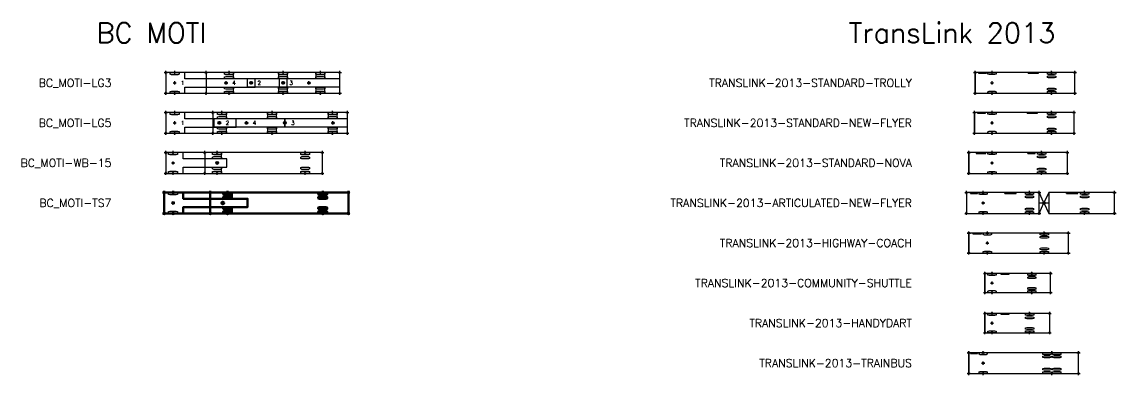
# Model space of a CAD drawing. Header units: metres. Extents: x -185 to 416, y -309 to 8.
# Drawn here: x 278.8 to 415.5, y -36.5 to 7.6 of the extents above; entities that cross this region are included whole.
import ezdxf
from ezdxf.enums import TextEntityAlignment as Align

# ---------------------------------------------------------------- set-up
doc = ezdxf.new("R2010")
doc.units = ezdxf.units.M
doc.header["$PDMODE"] = 34
doc.header["$PDSIZE"] = 0.2
doc.styles.get("Standard").update_dxf_attribs({"font": 'simplex.shx'})

# ---------------------------------------------------------------- blocks, each defined once
blk = doc.blocks.new('WheelLeftM1')
at = {"color": 7, "linetype": 'Continuous', "ltscale": 1.524, "flags": 128}
blk.add_lwpolyline([(-0.56, -0.23), (-0.56, -0.05), (-0.4, 0), (0.4, 0), (0.56, -0.05), (0.56, -0.23), (0.4, -0.28), (-0.4, -0.28)], close=True, dxfattribs=at)
blk = doc.blocks.new('WheelRightM1')
at = {"color": 7, "linetype": 'Continuous', "ltscale": 1.524, "flags": 128}
blk.add_lwpolyline([(-0.56, 0.05), (-0.56, 0.23), (-0.4, 0.28), (0.4, 0.28), (0.56, 0.23), (0.56, 0.05), (0.4, 0), (-0.4, 0)], close=True, dxfattribs=at)
blk = doc.blocks.new('BC_MOTI-LG3-Truck')
at = {"color": 7, "linetype": 'Continuous', "ltscale": 1.524}
blk.add_lwpolyline([(0, -1.3), (2.38, -1.3), (2.38, -0.52), (11.16, -0.52), (11.16, 0.52), (2.38, 0.52), (2.38, 1.3), (0, 1.3), (0, -1.3), (0, -1.3)], close=True, dxfattribs=at)
at = {"color": 7, "linetype": 'Continuous', "ltscale": 1.524, "flags": 128}
for points in [[(7.34, 1.07), (7.34, 1.25), (7.5, 1.3), (8.3, 1.3), (8.46, 1.25), (8.46, 1.07), (8.3, 1.02), (7.5, 1.02)], [(7.34, 0.57), (7.34, 0.74), (7.5, 0.8), (8.3, 0.8), (8.46, 0.74), (8.46, 0.57), (8.3, 0.52), (7.5, 0.52)], [(7.34, -0.74), (7.34, -0.57), (7.5, -0.52), (8.3, -0.52), (8.46, -0.57), (8.46, -0.74), (8.3, -0.8), (7.5, -0.8)], [(7.34, -1.25), (7.34, -1.07), (7.5, -1.02), (8.3, -1.02), (8.46, -1.07), (8.46, -1.25), (8.3, -1.3), (7.5, -1.3)]]:
    blk.add_lwpolyline(points, close=True, dxfattribs=at)
at = {"color": 7, "linetype": 'Continuous', "ltscale": 1.524}
for centre, radius in [((7.52, 0), 0.152), ((10.66, 0), 0.173)]:
    blk.add_circle(centre, radius, dxfattribs=at)
for p in [(0, 1.3), (1.1, 1.3), (1.1, 0), (7.9, 1.3), (10.66, 0), (0, -1.3), (1.1, -1.3), (7.9, -1.3)]:
    blk.add_point(p)
at = {"color": 1}
blk.add_point((7.52, 0), dxfattribs=at)
at = {"layer": 'Defpoints'}
blk.add_lwpolyline([(0, -1.3), (8.46, -1.3), (8.46, -0.52), (11.16, -0.52), (11.16, 0.52), (8.46, 0.52), (8.46, 1.3), (0, 1.3)], close=True, dxfattribs=at)
for name, p in [('WheelRightM1', (1.1, 1.02)), ('WheelLeftM1', (1.1, -1.02))]:
    blk.add_blockref(name, p)
blk.add_text('1', height=0.5).set_placement((2.1, 0), align=Align.MIDDLE)
at = {"flags": 9}
for tag, p in [('D0', (0.4, 0.57)), ('DG', (0.4, 0.23)), ('D', (0.4, -0.1)), ('DH', (0.4, -0.43)), ('L', (0.4, -0.77)), ('LA', (0.4, -1.1))]:
    blk.add_attdef(tag, p, '', height=0.2, dxfattribs=at)
blk = doc.blocks.new('BC_MOTI-LG3-Trailer1')
at = {"color": 7, "linetype": 'Continuous', "ltscale": 1.524}
blk.add_lwpolyline([(0, -0.5), (4.99, -0.5), (4.99, 0.5), (0, 0.5), (0, -0.5), (0, -0.5)], close=True, dxfattribs=at)
at = {"color": 7, "linetype": 'Continuous', "ltscale": 1.524, "flags": 128}
for points in [[(3.93, 1.07), (3.93, 1.25), (4.09, 1.3), (4.89, 1.3), (5.05, 1.25), (5.05, 1.07), (4.89, 1.02), (4.09, 1.02)], [(3.93, 0.57), (3.93, 0.74), (4.09, 0.8), (4.89, 0.8), (5.05, 0.74), (5.05, 0.57), (4.89, 0.52), (4.09, 0.52)], [(3.93, -0.74), (3.93, -0.57), (4.09, -0.52), (4.89, -0.52), (5.05, -0.57), (5.05, -0.74), (4.89, -0.8), (4.09, -0.8)], [(3.93, -1.25), (3.93, -1.07), (4.09, -1.02), (4.89, -1.02), (5.05, -1.07), (5.05, -1.25), (4.89, -1.3), (4.09, -1.3)]]:
    blk.add_lwpolyline(points, close=True, dxfattribs=at)
at = {"color": 7, "linetype": 'Continuous', "ltscale": 1.524}
for centre, radius in [((0.5, 0), 0.104), ((4.49, 0), 0.173)]:
    blk.add_circle(centre, radius, dxfattribs=at)
for p in [(0.5, 0), (4.49, 1.3), (4.49, 0), (4.49, -1.3)]:
    blk.add_point(p)
at = {"layer": 'Defpoints'}
blk.add_lwpolyline([(0, -0.5), (3.93, -0.5), (3.93, -1.3), (5.05, -1.3), (5.05, -0.5), (4.99, -0.5), (4.99, 0.5), (5.05, 0.5), (5.05, 1.3), (3.93, 1.3), (3.93, 0.5), (0, 0.5)], close=True, dxfattribs=at)
blk.add_text('2', height=0.5).set_placement((1.5, 0), align=Align.MIDDLE)
at = {"flags": 9}
for tag, p in [('D0', (-0.3, 0.57)), ('DG', (-0.3, 0.23)), ('D', (-0.3, -0.1)), ('DH', (-0.3, -0.43)), ('L', (-0.3, -0.77))]:
    blk.add_attdef(tag, p, '', height=0.2, dxfattribs=at)
blk = doc.blocks.new('BC_MOTI-LG3-Trailer2')
at = {"color": 7, "linetype": 'Continuous', "ltscale": 1.524}
blk.add_lwpolyline([(0, -0.5), (7.57, -0.5), (7.57, 0.5), (0, 0.5), (0, -0.5), (0, -0.5)], close=True, dxfattribs=at)
at = {"color": 7, "linetype": 'Continuous', "ltscale": 1.524, "flags": 128}
for points in [[(4.59, 1.07), (4.59, 1.25), (4.75, 1.3), (5.55, 1.3), (5.71, 1.25), (5.71, 1.07), (5.55, 1.02), (4.75, 1.02)], [(4.59, 0.57), (4.59, 0.74), (4.75, 0.8), (5.55, 0.8), (5.71, 0.74), (5.71, 0.57), (5.55, 0.52), (4.75, 0.52)], [(4.59, -0.74), (4.59, -0.57), (4.75, -0.52), (5.55, -0.52), (5.71, -0.57), (5.71, -0.74), (5.55, -0.8), (4.75, -0.8)], [(4.59, -1.25), (4.59, -1.07), (4.75, -1.02), (5.55, -1.02), (5.71, -1.07), (5.71, -1.25), (5.55, -1.3), (4.75, -1.3)]]:
    blk.add_lwpolyline(points, close=True, dxfattribs=at)
at = {"color": 7, "linetype": 'Continuous', "ltscale": 1.524}
for centre, radius in [((0.5, 0), 0.102), ((3.72, 0), 0.152)]:
    blk.add_circle(centre, radius, dxfattribs=at)
for p in [(0.5, 0), (5.15, 1.3), (5.15, -1.3)]:
    blk.add_point(p)
at = {"color": 1, "linetype": 'Continuous', "ltscale": 1.524}
blk.add_point((3.72, 0), dxfattribs=at)
at = {"layer": 'Defpoints'}
blk.add_lwpolyline([(0, -0.5), (4.59, -0.5), (4.59, -1.3), (5.71, -1.3), (5.71, -0.5), (7.57, -0.5), (7.57, 0.5), (5.71, 0.5), (5.71, 1.3), (4.59, 1.3), (4.59, 0.5), (0, 0.5)], close=True, dxfattribs=at)
blk.add_text('3', height=0.5).set_placement((1.5, 0), align=Align.MIDDLE)
at = {"flags": 9}
for tag, p in [('D0', (-0.7, 0.57)), ('DG', (-0.7, 0.23)), ('D', (-0.7, -0.1)), ('DH', (-0.7, -0.43)), ('L', (-0.7, -0.77)), ('LB', (-0.7, -1.1))]:
    blk.add_attdef(tag, p, '', height=0.2, dxfattribs=at)
blk = doc.blocks.new('BC_MOTI-LG3-Load')
at = {"color": 7, "linetype": 'Continuous', "ltscale": 1.524}
blk.add_lwpolyline([(0, -1.3), (16.7, -1.3), (16.7, 1.3), (0, 1.3), (0, -1.3)], close=True, dxfattribs=at)
for centre in [(2.5, 0), (12.85, 0)]:
    blk.add_circle(centre, 0.152, dxfattribs=at)
for p in [(0, 1.3), (16.7, 1.3), (0, -1.3), (16.7, -1.3)]:
    blk.add_point(p)
at = {"color": 3}
for p in [(2.5, 0), (12.85, 0)]:
    blk.add_point(p, dxfattribs=at)
at = {"layer": 'Defpoints'}
blk.add_lwpolyline([(0, -1.3), (16.7, -1.3), (16.7, 1.3), (0, 1.3)], close=True, dxfattribs=at)
blk.add_text('4', height=0.5).set_placement((3.5, 0), align=Align.MIDDLE)
at = {"flags": 9}
for tag, p in [('LB', (1.8, -0.1)), ('LA', (1.8, -0.43))]:
    blk.add_attdef(tag, p, '', height=0.2, dxfattribs=at)
blk = doc.blocks.new('BC_MOTI-LG5-Truck')
at = {"color": 7, "linetype": 'Continuous', "ltscale": 1.524}
blk.add_lwpolyline([(0, -1.3), (2.38, -1.3), (2.38, -0.52), (8.8, -0.52), (8.8, 0.52), (2.38, 0.52), (2.38, 1.3), (0, 1.3), (0, -1.3), (0, -1.3)], close=True, dxfattribs=at)
at = {"color": 7, "linetype": 'Continuous', "ltscale": 1.524, "flags": 128}
for points in [[(6.44, 1.07), (6.44, 1.25), (6.6, 1.3), (7.4, 1.3), (7.56, 1.25), (7.56, 1.07), (7.4, 1.02), (6.6, 1.02)], [(6.44, 0.57), (6.44, 0.74), (6.6, 0.8), (7.4, 0.8), (7.56, 0.74), (7.56, 0.57), (7.4, 0.52), (6.6, 0.52)], [(6.44, -0.74), (6.44, -0.57), (6.6, -0.52), (7.4, -0.52), (7.56, -0.57), (7.56, -0.74), (7.4, -0.8), (6.6, -0.8)], [(6.44, -1.25), (6.44, -1.07), (6.6, -1.02), (7.4, -1.02), (7.56, -1.07), (7.56, -1.25), (7.4, -1.3), (6.6, -1.3)]]:
    blk.add_lwpolyline(points, close=True, dxfattribs=at)
at = {"color": 7, "linetype": 'Continuous', "ltscale": 1.524}
blk.add_circle((6.68, 0), 0.173, dxfattribs=at)
for p in [(0, 1.3), (1.1, 1.3), (1.1, 0), (6.68, 0), (7, 1.3), (0, -1.3), (1.1, -1.3), (7, -1.3)]:
    blk.add_point(p)
at = {"layer": 'Defpoints'}
blk.add_lwpolyline([(0, -1.3), (7.56, -1.3), (7.56, -0.52), (8.8, -0.52), (8.8, 0.52), (7.56, 0.52), (7.56, 1.3), (0, 1.3)], close=True, dxfattribs=at)
for name, p in [('WheelRightM1', (1.1, 1.02)), ('WheelLeftM1', (1.1, -1.02))]:
    blk.add_blockref(name, p)
blk.add_text('1', height=0.5).set_placement((2.1, 0), align=Align.MIDDLE)
at = {"flags": 9}
for tag, p in [('D0', (0.4, 0.57)), ('DG', (0.4, 0.23)), ('D', (0.4, -0.1)), ('DH', (0.4, -0.43)), ('L', (0.4, -0.77))]:
    blk.add_attdef(tag, p, '', height=0.2, dxfattribs=at)
blk = doc.blocks.new('BC_MOTI-LG5-Trailer2')
at = {"color": 7, "linetype": 'Continuous', "ltscale": 1.524}
blk.add_lwpolyline([(0, -0.5), (7.8, -0.5), (7.8, 0.5), (0, 0.5), (0, -0.5), (0, -0.5)], close=True, dxfattribs=at)
at = {"color": 7, "linetype": 'Continuous', "ltscale": 1.524, "flags": 128}
for points in [[(5.39, 1.07), (5.39, 1.25), (5.55, 1.3), (6.35, 1.3), (6.51, 1.25), (6.51, 1.07), (6.35, 1.02), (5.55, 1.02)], [(5.39, 0.57), (5.39, 0.74), (5.55, 0.8), (6.35, 0.8), (6.51, 0.74), (6.51, 0.57), (6.35, 0.52), (5.55, 0.52)], [(5.39, -0.74), (5.39, -0.57), (5.55, -0.52), (6.35, -0.52), (6.51, -0.57), (6.51, -0.74), (6.35, -0.8), (5.55, -0.8)], [(5.39, -1.25), (5.39, -1.07), (5.55, -1.02), (6.35, -1.02), (6.51, -1.07), (6.51, -1.25), (6.35, -1.3), (5.55, -1.3)]]:
    blk.add_lwpolyline(points, close=True, dxfattribs=at)
at = {"color": 7, "linetype": 'Continuous', "ltscale": 1.524}
for centre, radius in [((0, 0), 0.102), ((6, 0), 0.152)]:
    blk.add_circle(centre, radius, dxfattribs=at)
for p in [(0, 0), (5.95, 1.3), (5.95, -1.3)]:
    blk.add_point(p)
at = {"color": 1, "linetype": 'Continuous', "ltscale": 1.524}
blk.add_point((6, 0), dxfattribs=at)
at = {"layer": 'Defpoints'}
blk.add_lwpolyline([(0, -0.5), (5.39, -0.5), (5.39, -1.3), (6.51, -1.3), (6.51, -0.5), (7.8, -0.5), (7.8, 0.5), (6.51, 0.5), (6.51, 1.3), (5.39, 1.3), (5.39, 0.5), (0, 0.5)], close=True, dxfattribs=at)
blk.add_text('3', height=0.5).set_placement((1, 0), align=Align.MIDDLE)
at = {"flags": 9}
for tag, p in [('D0', (-0.7, 0.57)), ('DG', (-0.7, 0.23)), ('D', (-0.7, -0.1)), ('DH', (-0.7, -0.43)), ('L', (-0.7, -0.77)), ('LB', (-0.7, -1.1))]:
    blk.add_attdef(tag, p, '', height=0.2, dxfattribs=at)
blk = doc.blocks.new('BC_MOTI-LG5-Load')
at = {"color": 7, "linetype": 'Continuous', "ltscale": 1.524}
blk.add_lwpolyline([(0, -1.3), (16.8, -1.3), (16.8, 1.3), (0, 1.3), (0, -1.3)], close=True, dxfattribs=at)
for centre in [(4.2, 0), (15, 0)]:
    blk.add_circle(centre, 0.152, dxfattribs=at)
for p in [(0, 1.3), (16.8, 1.3), (0, -1.3), (16.8, -1.3)]:
    blk.add_point(p)
at = {"color": 3}
for p in [(4.2, 0), (15, 0)]:
    blk.add_point(p, dxfattribs=at)
at = {"layer": 'Defpoints'}
blk.add_lwpolyline([(0, -1.3), (16.8, -1.3), (16.8, 1.3), (0, 1.3)], close=True, dxfattribs=at)
blk.add_text('4', height=0.5).set_placement((5.2, 0), align=Align.MIDDLE)
at = {"flags": 9}
for tag, p in [('LB', (3.5, -0.1)), ('LA', (3.5, -0.43))]:
    blk.add_attdef(tag, p, '', height=0.2, dxfattribs=at)
blk = doc.blocks.new('BC_MOTI-LG5-Trailer1')
at = {"color": 7, "linetype": 'Continuous', "ltscale": 1.524}
blk.add_lwpolyline([(0, -0.5), (8.89, -0.5), (8.89, 0.5), (0, 0.5), (0, -0.5), (0, -0.5)], close=True, dxfattribs=at)
at = {"color": 7, "linetype": 'Continuous', "ltscale": 1.524, "flags": 128}
for points in [[(6.73, 1.07), (6.73, 1.25), (6.89, 1.3), (7.69, 1.3), (7.85, 1.25), (7.85, 1.07), (7.69, 1.02), (6.89, 1.02)], [(6.73, 0.57), (6.73, 0.74), (6.89, 0.8), (7.69, 0.8), (7.85, 0.74), (7.85, 0.57), (7.69, 0.52), (6.89, 0.52)], [(6.73, -0.74), (6.73, -0.57), (6.89, -0.52), (7.69, -0.52), (7.85, -0.57), (7.85, -0.74), (7.69, -0.8), (6.89, -0.8)], [(6.73, -1.25), (6.73, -1.07), (6.89, -1.02), (7.69, -1.02), (7.85, -1.07), (7.85, -1.25), (7.69, -1.3), (6.89, -1.3)]]:
    blk.add_lwpolyline(points, close=True, dxfattribs=at)
at = {"color": 7, "linetype": 'Continuous', "ltscale": 1.524}
for centre, radius in [((0.7, 0), 0.104), ((4.09, 0), 0.152), ((8.89, 0), 0.173)]:
    blk.add_circle(centre, radius, dxfattribs=at)
for p in [(0.7, 0), (7.29, 1.3), (8.89, 0), (7.29, -1.3)]:
    blk.add_point(p)
at = {"color": 1}
blk.add_point((4.09, 0), dxfattribs=at)
at = {"layer": 'Defpoints'}
blk.add_lwpolyline([(0, -0.5), (6.73, -0.5), (6.73, -1.3), (7.85, -1.3), (7.85, -0.5), (8.89, -0.5), (8.89, 0.5), (7.85, 0.5), (7.85, 1.3), (6.73, 1.3), (6.73, 0.5), (0, 0.5)], close=True, dxfattribs=at)
blk.add_text('2', height=0.5).set_placement((1.7, 0), align=Align.MIDDLE)
at = {"flags": 9}
for tag, p in [('D0', (-0.3, 0.57)), ('DG', (-0.3, 0.23)), ('D', (-0.3, -0.1)), ('DH', (-0.3, -0.43)), ('L', (-0.3, -0.77)), ('LA', (-0.3, -1.1))]:
    blk.add_attdef(tag, p, '', height=0.2, dxfattribs=at)
blk = doc.blocks.new('BC_MOTI-WB-15-Trailer')
at = {"color": 7, "linetype": 'Continuous', "ltscale": 1.524}
blk.add_lwpolyline([(0, -1.3), (14.7, -1.3), (14.7, 1.3), (0, 1.3), (0, -1.3), (0, -1.3)], close=True, dxfattribs=at)
at = {"color": 7, "linetype": 'Continuous', "ltscale": 1.524, "flags": 128}
for points in [[(11.99, 1.07), (11.99, 1.25), (12.15, 1.3), (12.95, 1.3), (13.11, 1.25), (13.11, 1.07), (12.95, 1.02), (12.15, 1.02)], [(11.99, 0.57), (11.99, 0.74), (12.15, 0.8), (12.95, 0.8), (13.11, 0.74), (13.11, 0.57), (12.95, 0.52), (12.15, 0.52)], [(11.99, -0.74), (11.99, -0.57), (12.15, -0.52), (12.95, -0.52), (13.11, -0.57), (13.11, -0.74), (12.95, -0.8), (12.15, -0.8)], [(11.99, -1.25), (11.99, -1.07), (12.15, -1.02), (12.95, -1.02), (13.11, -1.07), (13.11, -1.25), (12.95, -1.3), (12.15, -1.3)]]:
    blk.add_lwpolyline(points, close=True, dxfattribs=at)
for p in [(0, 1.3), (1.55, 0), (12.55, 1.3), (14.7, 1.3), (0, -1.3), (12.55, -1.3), (14.7, -1.3)]:
    blk.add_point(p)
at = {"layer": 'Defpoints'}
blk.add_lwpolyline([(0, -1.3), (14.7, -1.3), (14.7, 1.3), (0, 1.3)], close=True, dxfattribs=at)
at = {"flags": 9}
for tag, p in [('D0', (0.85, 0.57)), ('DG', (0.85, 0.23)), ('D', (0.85, -0.1)), ('DH', (0.85, -0.43)), ('L', (0.85, -0.77))]:
    blk.add_attdef(tag, p, '', height=0.2, dxfattribs=at)
blk = doc.blocks.new('BC_MOTI-WB-15-Truck')
at = {"color": 7, "linetype": 'Continuous', "ltscale": 1.524}
blk.add_lwpolyline([(0, -1.3), (2.18, -1.3), (2.18, -0.52), (7.6, -0.52), (7.6, 0.52), (2.18, 0.52), (2.18, 1.3), (0, 1.3), (0, -1.3), (0, -1.3)], close=True, dxfattribs=at)
at = {"color": 7, "linetype": 'Continuous', "ltscale": 1.524, "flags": 128}
for points in [[(5.84, 1.07), (5.84, 1.25), (6, 1.3), (6.8, 1.3), (6.96, 1.25), (6.96, 1.07), (6.8, 1.02), (6, 1.02)], [(5.84, 0.57), (5.84, 0.74), (6, 0.8), (6.8, 0.8), (6.96, 0.74), (6.96, 0.57), (6.8, 0.52), (6, 0.52)], [(5.84, -0.74), (5.84, -0.57), (6, -0.52), (6.8, -0.52), (6.96, -0.57), (6.96, -0.74), (6.8, -0.8), (6, -0.8)], [(5.84, -1.25), (5.84, -1.07), (6, -1.02), (6.8, -1.02), (6.96, -1.07), (6.96, -1.25), (6.8, -1.3), (6, -1.3)]]:
    blk.add_lwpolyline(points, close=True, dxfattribs=at)
at = {"color": 7, "linetype": 'Continuous', "ltscale": 1.524}
blk.add_circle((6.4, 0), 0.173, dxfattribs=at)
for p in [(0, 1.3), (0.9, 1.3), (0.9, 0), (6.4, 1.3), (6.4, 0), (0, -1.3), (0.9, -1.3), (6.4, -1.3)]:
    blk.add_point(p)
at = {"layer": 'Defpoints'}
blk.add_lwpolyline([(0, -1.3), (6.96, -1.3), (6.96, -0.52), (7.6, -0.52), (7.6, 0.52), (6.96, 0.52), (6.96, 1.3), (0, 1.3)], close=True, dxfattribs=at)
for name, p in [('WheelRightM1', (0.9, 1.02)), ('WheelLeftM1', (0.9, -1.02))]:
    blk.add_blockref(name, p)
at = {"flags": 9}
for tag, p in [('D0', (0.2, 0.57)), ('DG', (0.2, 0.23)), ('D', (0.2, -0.1)), ('DH', (0.2, -0.43)), ('L', (0.2, -0.77))]:
    blk.add_attdef(tag, p, '', height=0.2, dxfattribs=at)
blk = doc.blocks.new('BC_MOTI-TS7-Truck')
at = {"color": 7, "linetype": 'Continuous', "lineweight": 100, "ltscale": 1.524}
blk.add_lwpolyline([(0, -1.3), (2.38, -1.3), (2.38, -0.52), (10.4, -0.52), (10.4, 0.52), (2.38, 0.52), (2.38, 1.3), (0, 1.3), (0, -1.3), (0, -1.3)], close=True, dxfattribs=at)
at = {"color": 7, "linetype": 'Continuous', "lineweight": 100, "ltscale": 1.524, "flags": 128}
for points in [[(7.34, 1.07), (7.34, 1.25), (7.5, 1.3), (8.3, 1.3), (8.46, 1.25), (8.46, 1.07), (8.3, 1.02), (7.5, 1.02)], [(7.34, 0.57), (7.34, 0.74), (7.5, 0.8), (8.3, 0.8), (8.46, 0.74), (8.46, 0.57), (8.3, 0.52), (7.5, 0.52)], [(7.34, -0.74), (7.34, -0.57), (7.5, -0.52), (8.3, -0.52), (8.46, -0.57), (8.46, -0.74), (8.3, -0.8), (7.5, -0.8)], [(7.34, -1.25), (7.34, -1.07), (7.5, -1.02), (8.3, -1.02), (8.46, -1.07), (8.46, -1.25), (8.3, -1.3), (7.5, -1.3)]]:
    blk.add_lwpolyline(points, close=True, dxfattribs=at)
at = {"color": 7, "linetype": 'Continuous', "lineweight": 100, "ltscale": 1.524}
blk.add_circle((7.3, 0), 0.173, dxfattribs=at)
at = {"linetype": 'Continuous', "lineweight": 100}
for p in [(0, 1.3), (1.1, 1.3), (1.1, 0), (7.3, 0), (7.9, 1.3), (0, -1.3), (1.1, -1.3), (7.9, -1.3)]:
    blk.add_point(p, dxfattribs=at)
at = {"layer": 'Defpoints', "linetype": 'Continuous', "lineweight": 100}
blk.add_lwpolyline([(0, -1.3), (8.46, -1.3), (8.46, -0.52), (10.4, -0.52), (10.4, 0.52), (8.46, 0.52), (8.46, 1.3), (0, 1.3)], close=True, dxfattribs=at)
at = {"linetype": 'Continuous', "lineweight": 100}
for name, p in [('WheelRightM1', (1.1, 1.02)), ('WheelLeftM1', (1.1, -1.02))]:
    blk.add_blockref(name, p, dxfattribs=at)
at = {"linetype": 'Continuous', "lineweight": 100, "flags": 9}
for tag, p in [('D0', (0.4, 0.57)), ('DG', (0.4, 0.23)), ('D', (0.4, -0.1)), ('DH', (0.4, -0.43)), ('L', (0.4, -0.77))]:
    blk.add_attdef(tag, p, '', height=0.2, dxfattribs=at)
blk = doc.blocks.new('BC_MOTI-TS7-Trailer')
at = {"color": 7, "linetype": 'Continuous', "lineweight": 100, "ltscale": 1.524}
blk.add_lwpolyline([(0, -1.3), (17.25, -1.3), (17.25, 1.3), (0, 1.3), (0, -1.3), (0, -1.3)], close=True, dxfattribs=at)
at = {"color": 7, "linetype": 'Continuous', "lineweight": 100, "ltscale": 1.524, "flags": 128}
for points in [[(13.49, 1.07), (13.49, 1.25), (13.65, 1.3), (14.45, 1.3), (14.61, 1.25), (14.61, 1.07), (14.45, 1.02), (13.65, 1.02)], [(13.49, 0.57), (13.49, 0.74), (13.65, 0.8), (14.45, 0.8), (14.61, 0.74), (14.61, 0.57), (14.45, 0.52), (13.65, 0.52)], [(13.49, -0.74), (13.49, -0.57), (13.65, -0.52), (14.45, -0.52), (14.61, -0.57), (14.61, -0.74), (14.45, -0.8), (13.65, -0.8)], [(13.49, -1.25), (13.49, -1.07), (13.65, -1.02), (14.45, -1.02), (14.61, -1.07), (14.61, -1.25), (14.45, -1.3), (13.65, -1.3)]]:
    blk.add_lwpolyline(points, close=True, dxfattribs=at)
at = {"linetype": 'Continuous', "lineweight": 100}
for p in [(0, 1.3), (1.55, 0), (14.05, 1.3), (17.25, 1.3), (0, -1.3), (14.05, -1.3), (17.25, -1.3)]:
    blk.add_point(p, dxfattribs=at)
at = {"layer": 'Defpoints', "linetype": 'Continuous', "lineweight": 100}
blk.add_lwpolyline([(0, -1.3), (17.25, -1.3), (17.25, 1.3), (0, 1.3)], close=True, dxfattribs=at)
at = {"linetype": 'Continuous', "lineweight": 100, "flags": 9}
for tag, p in [('D0', (0.85, 0.57)), ('DG', (0.85, 0.23)), ('D', (0.85, -0.1)), ('DH', (0.85, -0.43)), ('L', (0.85, -0.77))]:
    blk.add_attdef(tag, p, '', height=0.2, dxfattribs=at)
blk = doc.blocks.new('WheelLeftM2')
at = {"color": 7, "linetype": 'Continuous', "ltscale": 1.524, "flags": 128}
blk.add_lwpolyline([(-0.508, -0.206248), (-0.508, -0.047752), (-0.36576, 0), (0.36576, 0), (0.508, -0.047752), (0.508, -0.206248), (0.36576, -0.254), (-0.36576, -0.254)], close=True, dxfattribs=at)
blk = doc.blocks.new('WheelRightM2')
at = {"color": 7, "linetype": 'Continuous', "ltscale": 1.524, "flags": 128}
blk.add_lwpolyline([(-0.508, 0.047752), (-0.508, 0.206248), (-0.36576, 0.254), (0.36576, 0.254), (0.508, 0.206248), (0.508, 0.047752), (0.36576, 0), (-0.36576, 0)], close=True, dxfattribs=at)
blk = doc.blocks.new('TRANSLINK-2013-STANDARD-TROLLY')
for p, q in [((0, -1.3), (0, 1.3)), ((0.4, 1.3), (0.4, 1.2)), ((0.4, 1.2), (1.4, 1.2)), ((1.4, 1.2), (1.4, 1.3)), ((6.6, 1.2), (6.6, 1.3)), ((6.6, 1.2), (7.9, 1.2)), ((7.9, 1.2), (7.9, 1.3))]:
    blk.add_line(p, q)
at = {"color": 7, "linetype": 'Continuous', "ltscale": 1.524}
blk.add_lwpolyline([(0, -1.3), (12.44, -1.3), (12.44, 1.3), (0, 1.3), (0, -1.3), (0, -1.3)], close=True, dxfattribs=at)
at = {"color": 7, "linetype": 'Continuous', "ltscale": 1.524, "flags": 128}
for points in [[(9.03, 1.09), (9.03, 1.25), (9.17, 1.3), (9.91, 1.3), (10.05, 1.25), (10.05, 1.09), (9.91, 1.05), (9.17, 1.05)], [(9.03, 0.69), (9.03, 0.85), (9.17, 0.9), (9.91, 0.9), (10.05, 0.85), (10.05, 0.69), (9.91, 0.65), (9.17, 0.65)], [(9.03, -0.85), (9.03, -0.69), (9.17, -0.65), (9.91, -0.65), (10.05, -0.69), (10.05, -0.85), (9.91, -0.9), (9.17, -0.9)], [(9.03, -1.25), (9.03, -1.09), (9.17, -1.05), (9.91, -1.05), (10.05, -1.09), (10.05, -1.25), (9.91, -1.3), (9.17, -1.3)]]:
    blk.add_lwpolyline(points, close=True, dxfattribs=at)
for p in [(0, 1.3), (2.1, 1.3), (2.1, 0), (9.54, 1.3), (12.44, 1.3), (0, -1.3), (2.1, -1.3), (9.54, -1.3), (12.44, -1.3)]:
    blk.add_point(p)
at = {"layer": 'Defpoints'}
blk.add_lwpolyline([(0, -1.3), (12.44, -1.3), (12.44, 1.3), (0, 1.3)], close=True, dxfattribs=at)
for name, p in [('WheelRightM2', (2.1, 1.05)), ('WheelLeftM2', (2.1, -1.05))]:
    blk.add_blockref(name, p)
at = {"flags": 9}
for tag, p in [('D0', (1.4, 0.57)), ('DG', (1.4, 0.23)), ('D', (1.4, -0.1)), ('DH', (1.4, -0.43)), ('L', (1.4, -0.77))]:
    blk.add_attdef(tag, p, '', height=0.2, dxfattribs=at)
blk = doc.blocks.new('TRANSLINK-2013-STANDARD-NEW-FLYER')
for p, q in [((0, -1.3), (0, 1.3)), ((0.4, 1.3), (0.4, 1.2)), ((0.4, 1.2), (1.4, 1.2)), ((1.4, 1.2), (1.4, 1.3)), ((6.6, 1.2), (6.6, 1.3)), ((6.6, 1.2), (7.9, 1.2)), ((7.9, 1.2), (7.9, 1.3))]:
    blk.add_line(p, q)
at = {"color": 7, "linetype": 'Continuous', "ltscale": 1.524}
blk.add_lwpolyline([(0, -1.3), (12.44, -1.3), (12.44, 1.3), (0, 1.3), (0, -1.3), (0, -1.3)], close=True, dxfattribs=at)
at = {"color": 7, "linetype": 'Continuous', "ltscale": 1.524, "flags": 128}
for points in [[(9.13, 1.09), (9.13, 1.25), (9.27, 1.3), (10.01, 1.3), (10.15, 1.25), (10.15, 1.09), (10.01, 1.05), (9.27, 1.05)], [(9.13, 0.69), (9.13, 0.85), (9.27, 0.9), (10.01, 0.9), (10.15, 0.85), (10.15, 0.69), (10.01, 0.65), (9.27, 0.65)], [(9.13, -0.85), (9.13, -0.69), (9.27, -0.65), (10.01, -0.65), (10.15, -0.69), (10.15, -0.85), (10.01, -0.9), (9.27, -0.9)], [(9.13, -1.25), (9.13, -1.09), (9.27, -1.05), (10.01, -1.05), (10.15, -1.09), (10.15, -1.25), (10.01, -1.3), (9.27, -1.3)]]:
    blk.add_lwpolyline(points, close=True, dxfattribs=at)
for p in [(0, 1.3), (2.2, 1.3), (2.2, 0), (9.64, 1.3), (12.44, 1.3), (0, -1.3), (2.2, -1.3), (9.64, -1.3), (12.44, -1.3)]:
    blk.add_point(p)
at = {"layer": 'Defpoints'}
blk.add_lwpolyline([(0, -1.3), (12.44, -1.3), (12.44, 1.3), (0, 1.3)], close=True, dxfattribs=at)
for name, p in [('WheelRightM2', (2.2, 1.05)), ('WheelLeftM2', (2.2, -1.05))]:
    blk.add_blockref(name, p)
at = {"flags": 9}
for tag, p in [('D0', (1.5, 0.57)), ('DG', (1.5, 0.23)), ('D', (1.5, -0.1)), ('DH', (1.5, -0.43)), ('L', (1.5, -0.77))]:
    blk.add_attdef(tag, p, '', height=0.2, dxfattribs=at)
blk = doc.blocks.new('TRANSLINK-2013-STANDARD-NOVA')
for p, q in [((0, -1.3), (0, 1.3)), ((0.9, 1.3), (0.9, 1.2)), ((0.9, 1.2), (2.13, 1.2)), ((2.13, 1.2), (2.13, 1.3)), ((7.36, 1.2), (7.36, 1.3)), ((7.36, 1.2), (8.3, 1.2)), ((8.3, 1.2), (8.3, 1.3))]:
    blk.add_line(p, q)
at = {"color": 7, "linetype": 'Continuous', "ltscale": 1.524}
blk.add_lwpolyline([(0, -1.3), (12.31, -1.3), (12.31, 1.3), (0, 1.3), (0, -1.3), (0, -1.3)], close=True, dxfattribs=at)
at = {"color": 7, "linetype": 'Continuous', "ltscale": 1.524, "flags": 128}
for points in [[(8.59, 1.09), (8.59, 1.25), (8.73, 1.3), (9.47, 1.3), (9.61, 1.25), (9.61, 1.09), (9.47, 1.05), (8.73, 1.05)], [(8.59, 0.69), (8.59, 0.85), (8.73, 0.9), (9.47, 0.9), (9.61, 0.85), (9.61, 0.69), (9.47, 0.65), (8.73, 0.65)], [(8.59, -0.85), (8.59, -0.69), (8.73, -0.65), (9.47, -0.65), (9.61, -0.69), (9.61, -0.85), (9.47, -0.9), (8.73, -0.9)], [(8.59, -1.25), (8.59, -1.09), (8.73, -1.05), (9.47, -1.05), (9.61, -1.09), (9.61, -1.25), (9.47, -1.3), (8.73, -1.3)]]:
    blk.add_lwpolyline(points, close=True, dxfattribs=at)
for p in [(0, 1.3), (2.9, 1.3), (2.9, 0), (9.1, 1.3), (12.31, 1.3), (0, -1.3), (2.9, -1.3), (9.1, -1.3), (12.31, -1.3)]:
    blk.add_point(p)
at = {"layer": 'Defpoints'}
blk.add_lwpolyline([(0, -1.3), (12.31, -1.3), (12.31, 1.3), (0, 1.3)], close=True, dxfattribs=at)
for name, p in [('WheelRightM2', (2.9, 1.05)), ('WheelLeftM2', (2.9, -1.05))]:
    blk.add_blockref(name, p)
at = {"flags": 9}
for tag, p in [('D0', (2.2, 0.57)), ('DG', (2.2, 0.23)), ('D', (2.2, -0.1)), ('DH', (2.2, -0.43)), ('L', (2.2, -0.77))]:
    blk.add_attdef(tag, p, '', height=0.2, dxfattribs=at)
blk = doc.blocks.new('TRANSLINK-2013-ARTICULATED-NEW-FLYER-REAR')
at = {"color": 7, "linetype": 'Continuous', "ltscale": 1.524}
blk.add_line((0, 0), (0.6, 0), dxfattribs=at)
for p, q in [((2.81, 1.2), (2.81, 1.3)), ((2.81, 1.2), (4.21, 1.2)), ((4.21, 1.2), (4.21, 1.3))]:
    blk.add_line(p, q)
blk.add_lwpolyline([(0.6, -1.3), (8.81, -1.3), (8.81, 1.3), (0.6, 1.3), (0.6, -1.3), (0.6, -1.3)], close=True, dxfattribs=at)
at = {"color": 7, "linetype": 'Continuous', "ltscale": 1.524, "flags": 128}
for points in [[(4.57, 1.09), (4.57, 1.25), (4.71, 1.3), (5.45, 1.3), (5.59, 1.25), (5.59, 1.09), (5.45, 1.05), (4.71, 1.05)], [(4.57, 0.69), (4.57, 0.85), (4.71, 0.9), (5.45, 0.9), (5.59, 0.85), (5.59, 0.69), (5.45, 0.65), (4.71, 0.65)], [(4.57, -0.85), (4.57, -0.69), (4.71, -0.65), (5.45, -0.65), (5.59, -0.69), (5.59, -0.85), (5.45, -0.9), (4.71, -0.9)], [(4.57, -1.25), (4.57, -1.09), (4.71, -1.05), (5.45, -1.05), (5.59, -1.09), (5.59, -1.25), (5.45, -1.3), (4.71, -1.3)]]:
    blk.add_lwpolyline(points, close=True, dxfattribs=at)
at = {"color": 7, "linetype": 'Continuous', "ltscale": 1.524}
blk.add_circle((0, 0), 0.16, dxfattribs=at)
for p in [(0, 0), (5.08, 1.3), (8.81, 1.3), (5.08, -1.3), (8.81, -1.3)]:
    blk.add_point(p)
at = {"layer": 'Defpoints', "flags": 128}
blk.add_lwpolyline([(0, 0), (0.6, -1.3), (8.81, -1.3), (8.81, 1.3), (0.6, 1.3)], close=True, dxfattribs=at)
at = {"flags": 9}
for tag, p in [('D0', (-0.7, 0.57)), ('DG', (-0.7, 0.23)), ('D', (-0.7, -0.1)), ('DH', (-0.7, -0.43)), ('L', (-0.7, -0.77))]:
    blk.add_attdef(tag, p, '', height=0.2, dxfattribs=at)
blk = doc.blocks.new('TRANSLINK-2013-ARTICULATED-NEW-FLYER-FRONT')
for p, q in [((0.5, 1.2), (0.5, 1.3)), ((0.5, 1.2), (1.4, 1.2)), ((1.4, 1.2), (1.4, 1.3)), ((2.1, 0), (2.1, 0)), ((4.8, 1.2), (4.8, 1.3)), ((4.8, 1.2), (6.2, 1.2)), ((6.2, 1.2), (6.2, 1.3))]:
    blk.add_line(p, q)
at = {"color": 7, "linetype": 'Continuous', "ltscale": 1.524}
blk.add_line((9.09, 0), (9.69, 0), dxfattribs=at)
blk.add_lwpolyline([(0, -1.3), (9.09, -1.3), (9.09, 1.3), (0, 1.3), (0, -1.3), (0, -1.3)], close=True, dxfattribs=at)
at = {"color": 7, "linetype": 'Continuous', "ltscale": 1.524, "flags": 128}
for points in [[(7.38, 1.09), (7.38, 1.25), (7.52, 1.3), (8.26, 1.3), (8.4, 1.25), (8.4, 1.09), (8.26, 1.05), (7.52, 1.05)], [(7.38, 0.69), (7.38, 0.85), (7.52, 0.9), (8.26, 0.9), (8.4, 0.85), (8.4, 0.69), (8.26, 0.65), (7.52, 0.65)], [(7.38, -0.85), (7.38, -0.69), (7.52, -0.65), (8.26, -0.65), (8.4, -0.69), (8.4, -0.85), (8.26, -0.9), (7.52, -0.9)], [(7.38, -1.25), (7.38, -1.09), (7.52, -1.05), (8.26, -1.05), (8.4, -1.09), (8.4, -1.25), (8.26, -1.3), (7.52, -1.3)]]:
    blk.add_lwpolyline(points, close=True, dxfattribs=at)
at = {"color": 7, "linetype": 'Continuous', "ltscale": 1.524}
blk.add_circle((9.69, 0), 0.102, dxfattribs=at)
for p in [(0, 1.3), (2.1, 1.3), (2.1, 0), (7.89, 1.3), (9.09, 1.3), (9.69, 0), (0, -1.3), (2.1, -1.3), (7.89, -1.3), (9.09, -1.3)]:
    blk.add_point(p)
at = {"layer": 'Defpoints', "flags": 128}
blk.add_lwpolyline([(0, -1.3), (9.09, -1.3), (9.69, 0), (9.09, 1.3), (0, 1.3)], close=True, dxfattribs=at)
for name, p in [('WheelRightM2', (2.1, 1.05)), ('WheelLeftM2', (2.1, -1.05))]:
    blk.add_blockref(name, p)
at = {"flags": 9}
for tag, p in [('D0', (1.4, 0.57)), ('DG', (1.4, 0.23)), ('D', (1.4, -0.1)), ('DH', (1.4, -0.43)), ('L', (1.4, -0.77))]:
    blk.add_attdef(tag, p, '', height=0.2, dxfattribs=at)
blk = doc.blocks.new('TRANSLINK-2013-HIGHWAY-COACH')
for p, q in [((0, -1.25), (0, 1.25)), ((0.5, 1.25), (0.5, 1.15)), ((0.5, 1.15), (1.6, 1.15)), ((1.6, 1.15), (1.6, 1.25))]:
    blk.add_line(p, q)
at = {"flags": 128}
blk.add_lwpolyline([(0, -1.25), (12.44, -1.25), (12.44, 1.25), (0, 1.25), (0, -1.25), (0, -1.25)], dxfattribs=at)
at = {"color": 7, "linetype": 'Continuous', "ltscale": 1.524, "flags": 128}
for points in [[(8.92, 1.04), (8.92, 1.2), (9.06, 1.25), (9.8, 1.25), (9.94, 1.2), (9.94, 1.04), (9.8, 1), (9.06, 1)], [(8.92, 0.64), (8.92, 0.8), (9.06, 0.85), (9.8, 0.85), (9.94, 0.8), (9.94, 0.64), (9.8, 0.6), (9.06, 0.6)], [(8.92, -0.8), (8.92, -0.64), (9.06, -0.6), (9.8, -0.6), (9.94, -0.64), (9.94, -0.8), (9.8, -0.85), (9.06, -0.85)], [(8.92, -1.2), (8.92, -1.04), (9.06, -1), (9.8, -1), (9.94, -1.04), (9.94, -1.2), (9.8, -1.25), (9.06, -1.25)]]:
    blk.add_lwpolyline(points, close=True, dxfattribs=at)
for p in [(0, 1.25), (2.32, 1.25), (2.32, 0), (9.43, 1.25), (12.44, 1.25), (0, -1.25), (2.32, -1.25), (9.43, -1.25), (12.44, -1.25)]:
    blk.add_point(p)
at = {"layer": 'Defpoints'}
blk.add_lwpolyline([(0, -1.25), (12.44, -1.25), (12.44, 1.25), (0, 1.25)], close=True, dxfattribs=at)
for name, p in [('WheelRightM2', (2.32, 1)), ('WheelLeftM2', (2.32, -1))]:
    blk.add_blockref(name, p)
at = {"flags": 9}
for tag, p in [('D0', (1.62, 0.57)), ('DG', (1.62, 0.23)), ('D', (1.62, -0.1)), ('DH', (1.62, -0.43)), ('L', (1.62, -0.77))]:
    blk.add_attdef(tag, p, '', height=0.2, dxfattribs=at)
blk = doc.blocks.new('TRANSLINK-2013-COMMUNITY-SHUTTLE')
for p, q in [((0, -1.2), (0, 1.2)), ((2, 1.2), (2, 1.1)), ((2, 1.1), (3, 1.1)), ((3, 1.1), (3, 1.2))]:
    blk.add_line(p, q)
at = {"color": 7, "linetype": 'Continuous', "ltscale": 1.524}
blk.add_lwpolyline([(0, -1.2), (8.2, -1.2), (8.2, 1.2), (0, 1.2), (0, -1.2), (0, -1.2)], close=True, dxfattribs=at)
at = {"color": 7, "linetype": 'Continuous', "ltscale": 1.524, "flags": 128}
for points in [[(5.35, 0.99), (5.35, 1.15), (5.49, 1.2), (6.23, 1.2), (6.37, 1.15), (6.37, 0.99), (6.23, 0.95), (5.49, 0.95)], [(5.35, 0.59), (5.35, 0.75), (5.49, 0.8), (6.23, 0.8), (6.37, 0.75), (6.37, 0.59), (6.23, 0.55), (5.49, 0.55)], [(5.35, -0.75), (5.35, -0.59), (5.49, -0.55), (6.23, -0.55), (6.37, -0.59), (6.37, -0.75), (6.23, -0.8), (5.49, -0.8)], [(5.35, -1.15), (5.35, -0.99), (5.49, -0.95), (6.23, -0.95), (6.37, -0.99), (6.37, -1.15), (6.23, -1.2), (5.49, -1.2)]]:
    blk.add_lwpolyline(points, close=True, dxfattribs=at)
for p in [(0, 1.2), (0.88, 1.2), (0.88, 0), (5.86, 1.2), (8.2, 1.2), (0, -1.2), (0.88, -1.2), (5.86, -1.2), (8.2, -1.2)]:
    blk.add_point(p)
at = {"layer": 'Defpoints'}
blk.add_lwpolyline([(0, -1.2), (8.2, -1.2), (8.2, 1.2), (0, 1.2)], close=True, dxfattribs=at)
for name, p in [('WheelRightM2', (0.88, 0.95)), ('WheelLeftM2', (0.88, -0.95))]:
    blk.add_blockref(name, p)
at = {"flags": 9}
for tag, p in [('D0', (0.18, 0.57)), ('DG', (0.18, 0.23)), ('D', (0.18, -0.1)), ('DH', (0.18, -0.43)), ('L', (0.18, -0.77))]:
    blk.add_attdef(tag, p, '', height=0.2, dxfattribs=at)
blk = doc.blocks.new('TRANSLINK-2013-HANDYDART')
for p, q in [((0, -1.2), (0, 1.2)), ((2, 1.2), (2, 1.1)), ((2, 1.1), (3, 1.1)), ((3, 1.1), (3, 1.2))]:
    blk.add_line(p, q)
at = {"color": 7, "linetype": 'Continuous', "ltscale": 1.524}
blk.add_lwpolyline([(0, -1.2), (8.08, -1.2), (8.08, 1.2), (0, 1.2), (0, -1.2), (0, -1.2)], close=True, dxfattribs=at)
at = {"color": 7, "linetype": 'Continuous', "ltscale": 1.524, "flags": 128}
for points in [[(5.07, 0.99), (5.07, 1.15), (5.21, 1.2), (5.95, 1.2), (6.09, 1.15), (6.09, 0.99), (5.95, 0.95), (5.21, 0.95)], [(5.07, 0.59), (5.07, 0.75), (5.21, 0.8), (5.95, 0.8), (6.09, 0.75), (6.09, 0.59), (5.95, 0.55), (5.21, 0.55)], [(5.07, -0.75), (5.07, -0.59), (5.21, -0.55), (5.95, -0.55), (6.09, -0.59), (6.09, -0.75), (5.95, -0.8), (5.21, -0.8)], [(5.07, -1.15), (5.07, -0.99), (5.21, -0.95), (5.95, -0.95), (6.09, -0.99), (6.09, -1.15), (5.95, -1.2), (5.21, -1.2)]]:
    blk.add_lwpolyline(points, close=True, dxfattribs=at)
for p in [(0, 1.2), (0.88, 1.2), (0.88, 0), (5.58, 1.2), (8.08, 1.2), (0, -1.2), (0.88, -1.2), (5.58, -1.2), (8.08, -1.2)]:
    blk.add_point(p)
at = {"layer": 'Defpoints'}
blk.add_lwpolyline([(0, -1.2), (8.08, -1.2), (8.08, 1.2), (0, 1.2)], close=True, dxfattribs=at)
for name, p in [('WheelRightM2', (0.88, 0.95)), ('WheelLeftM2', (0.88, -0.95))]:
    blk.add_blockref(name, p)
at = {"flags": 9}
for tag, p in [('D0', (0.18, 0.57)), ('DG', (0.18, 0.23)), ('D', (0.18, -0.1)), ('DH', (0.18, -0.43)), ('L', (0.18, -0.77))]:
    blk.add_attdef(tag, p, '', height=0.2, dxfattribs=at)
blk = doc.blocks.new('TRANSLINK-2013-TRAINBUS')
for p, q in [((0, -1.3), (0, 1.3)), ((0.2, 1.3), (0.2, 1.2)), ((0.2, 1.2), (1.1, 1.2)), ((1.1, 1.2), (1.1, 1.3))]:
    blk.add_line(p, q)
at = {"flags": 128}
blk.add_lwpolyline([(0, -1.3), (13.71, -1.3), (13.71, 1.3), (0, 1.3), (0, -1.3), (0, -1.3)], dxfattribs=at)
at = {"color": 7, "linetype": 'Continuous', "ltscale": 1.524, "flags": 128}
for points in [[(9.26, 1.09), (9.26, 1.25), (9.4, 1.3), (10.14, 1.3), (10.28, 1.25), (10.28, 1.09), (10.14, 1.05), (9.4, 1.05)], [(9.26, 0.69), (9.26, 0.85), (9.4, 0.9), (10.14, 0.9), (10.28, 0.85), (10.28, 0.69), (10.14, 0.65), (9.4, 0.65)], [(10.47, 1.09), (10.47, 1.25), (10.61, 1.3), (11.35, 1.3), (11.49, 1.25), (11.49, 1.09), (11.35, 1.05), (10.61, 1.05)], [(10.47, 0.69), (10.47, 0.85), (10.61, 0.9), (11.35, 0.9), (11.49, 0.85), (11.49, 0.69), (11.35, 0.65), (10.61, 0.65)], [(9.26, -0.85), (9.26, -0.69), (9.4, -0.65), (10.14, -0.65), (10.28, -0.69), (10.28, -0.85), (10.14, -0.9), (9.4, -0.9)], [(9.26, -1.25), (9.26, -1.09), (9.4, -1.05), (10.14, -1.05), (10.28, -1.09), (10.28, -1.25), (10.14, -1.3), (9.4, -1.3)], [(10.47, -0.85), (10.47, -0.69), (10.61, -0.65), (11.35, -0.65), (11.49, -0.69), (11.49, -0.85), (11.35, -0.9), (10.61, -0.9)], [(10.47, -1.25), (10.47, -1.09), (10.61, -1.05), (11.35, -1.05), (11.49, -1.09), (11.49, -1.25), (11.35, -1.3), (10.61, -1.3)]]:
    blk.add_lwpolyline(points, close=True, dxfattribs=at)
for p in [(0, 1.3), (1.8, 1.3), (1.8, 0), (10.38, 1.3), (13.71, 1.3), (0, -1.3), (1.8, -1.3), (10.38, -1.3), (13.71, -1.3)]:
    blk.add_point(p)
at = {"layer": 'Defpoints'}
blk.add_lwpolyline([(0, -1.3), (13.71, -1.3), (13.71, 1.3), (0, 1.3)], close=True, dxfattribs=at)
for name, p in [('WheelRightM2', (1.8, 1.05)), ('WheelLeftM2', (1.8, -1.05))]:
    blk.add_blockref(name, p)
at = {"flags": 9}
for tag, p in [('D0', (1.1, 0.57)), ('DG', (1.1, 0.23)), ('D', (1.1, -0.1)), ('DH', (1.1, -0.43)), ('L', (1.1, -0.77))]:
    blk.add_attdef(tag, p, '', height=0.2, dxfattribs=at)

msp = doc.modelspace()

# ---------------------------------------------------------------- block references
for name, p in [('BC_MOTI-LG3-Truck', (296.8, 0)), ('BC_MOTI-LG3-Load', (301.82, 0)), ('BC_MOTI-LG3-Trailer1', (306.96, 0)), ('BC_MOTI-LG3-Trailer2', (310.95, 0)), ('TRANSLINK-2013-STANDARD-TROLLY', (397.9, 0)), ('BC_MOTI-LG5-Truck', (296.8, -5)), ('BC_MOTI-LG5-Load', (302.67, -5)), ('BC_MOTI-LG5-Trailer1', (302.78, -5)), ('BC_MOTI-LG5-Trailer2', (311.67, -5)), ('TRANSLINK-2013-STANDARD-NEW-FLYER', (397.8, -5)), ('BC_MOTI-WB-15-Truck', (296.8, -10)), ('BC_MOTI-WB-15-Trailer', (301.65, -10.0021)), ('TRANSLINK-2013-STANDARD-NOVA', (397.1, -10)), ('TRANSLINK-2013-ARTICULATED-NEW-FLYER-FRONT', (396.8, -15)), ('TRANSLINK-2013-ARTICULATED-NEW-FLYER-REAR', (406.49, -15)), ('TRANSLINK-2013-HIGHWAY-COACH', (397.1, -20)), ('TRANSLINK-2013-COMMUNITY-SHUTTLE', (399.12, -25)), ('TRANSLINK-2013-HANDYDART', (399.12, -30)), ('TRANSLINK-2013-TRAINBUS', (397.1, -35))]:
    msp.add_blockref(name, p)
at = {"linetype": 'Continuous', "lineweight": 100}
for name, p in [('BC_MOTI-TS7-Truck', (296.6, -15)), ('BC_MOTI-TS7-Trailer', (302.35, -15))]:
    msp.add_blockref(name, p, dxfattribs=at)

# ---------------------------------------------------------------- texts
for s, p in [('BC MOTI', (295, 5)), ('TransLink 2013', (395, 5))]:
    msp.add_text(s, height=2.5).set_placement(p, align=Align.CENTER)
for s, p in [('BC_MOTI-LG3', (290, 0)), ('TRANSLINK-2013-STANDARD-TROLLY', (390, 0)), ('BC_MOTI-LG5', (290, -5)), ('TRANSLINK-2013-STANDARD-NEW-FLYER', (390, -5)), ('BC_MOTI-WB-15', (290, -10)), ('TRANSLINK-2013-STANDARD-NOVA', (390, -10)), ('BC_MOTI-TS7', (290, -15)), ('TRANSLINK-2013-ARTICULATED-NEW-FLYER', (390, -15)), ('TRANSLINK-2013-HIGHWAY-COACH', (390, -20)), ('TRANSLINK-2013-COMMUNITY-SHUTTLE', (390, -25)), ('TRANSLINK-2013-HANDYDART', (390, -30)), ('TRANSLINK-2013-TRAINBUS', (390, -35))]:
    msp.add_text(s, height=1).set_placement(p, align=Align.MIDDLE_RIGHT)

doc.saveas('drawing.dxf')
